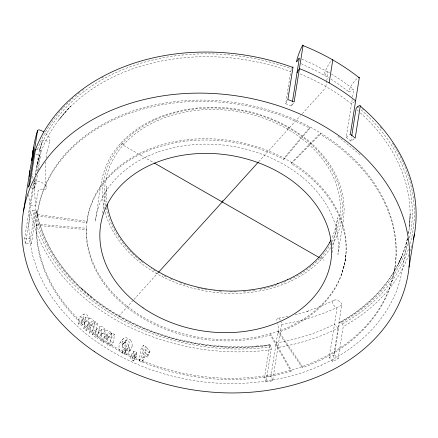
<?xml version="1.0" encoding="UTF-8"?>
<svg xmlns="http://www.w3.org/2000/svg" width="438" height="438" viewBox="0 0 438 438"><rect width="100%" height="100%" fill="white"/><g stroke="black" fill="none" stroke-linecap="round" stroke-linejoin="round"><path stroke-width="0.33" stroke-dasharray="2.19 1.64" d="M101.457 335.776C101.78 334.117 99.557 331.796 98.424 332.437L102.131 329.086C103.718 328.462 105.257 330.849 105.082 332.332M84.545 323.545C85.01 321.996 82.432 318.711 81.638 320.331A10.616 5.398 54.8 0 0 81.506 320.824L80.674 326.014L84.917 323.025L85.547 319.061M122.06 342.91L122.689 346.644L125.148 349.425L122.191 353.252L119.64 350.422L118.977 346.666A24.922 14.733 39.2 0 1 119.432 343.907L120.395 342.149L121.802 341.372A4.61 2.71 37.6 0 1 123.144 341.388M129.391 349.349L129.183 346.743L128.11 344.498A4.561 2.672 36.7 0 0 126.932 343.288L123.144 341.399M135.024 353.959L132.38 357.934L132.495 358.897A1.987 1.221 33.3 0 0 132.741 359.335L133.869 360.359L136.459 356.357L135.265 355.196L135.024 353.959L136.475 354.599L133.875 358.591L134.225 356.384L136.826 352.393L133.836 351.068L131.143 355.015L130.858 356.85M291.067 371.364A180.801 137.888 9 0 1 36.338 225.367L36.54 224.081L86.489 228.275A130.579 99.585 9 0 0 274.549 332.48A130.579 99.585 9 0 0 291.588 162.487L287.848 160.27A130.579 99.585 9 0 0 87.025 221.338L86.286 229.561A130.579 99.585 9 0 0 270.257 335.004L291.067 371.364L291.27 370.083L270.465 333.723L270.257 335.004M345.144 260.709L346.042 253.564M129.319 350.039L128.723 352.519L127.737 353.981L126.27 354.55L124.282 354.282L124.606 352.223L127.502 348.369L127.179 350.427L124.282 354.282M132.09 346.124L131.263 349.113L128.186 353.493M45.651 161.857L45.136 175.934L46.264 188.083A2.009 1.265 -8.5 0 1 44.068 189.627L40.263 189.714A2.009 1.265 -8.5 0 0 38.079 191.05L30.556 238.529A188.833 144.02 9 0 0 31.426 243.594L25.497 243.9A194.861 148.613 9 0 1 24.599 238.672L33.523 182.317M46.187 157.877L46.992 151.909L46.861 152.457L49.828 140.762M85.552 319.001L85.749 317.84A10.945 5.568 54.8 0 1 85.875 317.342C87.042 315.721 89.078 319.187 88.695 320.474A16.781 8.678 53.5 0 1 88.602 321.377L87.945 325.511L83.8 328.577L86.297 330.553L90.37 327.427L91.148 322.532A23.154 12.138 52.4 0 1 91.241 322.05C92.046 319.735 94.794 323.332 94.296 324.788A17.208 9.16 51.1 0 1 94.214 325.576L93.54 329.841L89.571 333.044L89.894 333.285M34.679 179.41L29.56 212.917L28.777 227.048L29.795 241.283L32.615 255.496L37.203 269.545L43.515 283.293L51.498 296.603L61.068 309.359L72.133 321.432L84.83 332.896C145.586 381.909 231.97 396.609 305.746 371.479L306.02 371.369M35.379 174.828L38.834 153.311L41.933 141.113A2.009 1.292 17.5 0 1 44.079 140.313L47.802 141.239A2.009 1.292 17.5 0 0 49.959 140.22A14.06 9.039 17.5 0 0 44.599 132.468M133.836 351.068C132.807 352.951 134.055 357.857 136.459 356.357M122.191 353.252L122.514 351.188L125.471 347.367L125.005 345.916M125.148 349.425L125.471 347.367M25.497 243.9L30.578 211.817A2.009 1.254 -11 0 1 32.757 210.432L34.733 210.333A2.009 1.254 -11 0 1 36.507 211.51A188.833 144.02 9 0 0 269.649 345.139A2.009 0.476 82.3 0 1 270.356 345.379L270.859 346.901A2.009 0.476 82.3 0 1 271.16 349.71L266.08 381.794A194.861 148.613 9 0 0 272.595 380.814L281.525 324.454A2.009 0.52 80.7 0 0 281.24 321.914M31.169 187.787L34.41 188.597L36.31 176.602M37.137 171.389L41.933 141.113M34.41 188.597A188.833 144.02 9 0 1 36.042 183.807L37.63 173.782M38.265 169.769L41.123 151.723A2.009 1.287 20.1 0 0 39.398 149.905L37.471 149.369A2.009 1.287 20.1 0 0 36.748 149.265M31.426 243.594L36.507 211.51M37.077 215.759L37.279 214.472A180.801 137.888 9 0 1 315.344 129.916L320.523 132.988A180.801 137.888 9 0 1 296.931 368.363A180.801 137.888 9 0 1 36.54 224.081L37.279 214.472L87.025 221.338L86.823 222.619L37.077 215.759A180.801 137.888 9 0 1 309.836 128.263L310.038 126.982L284.016 158.145L283.813 159.432A130.579 99.585 9 0 0 86.823 222.619M78.867 324.481C77.882 322.811 78.626 319.061 79.782 317.008L84.123 314.051C86.631 313.575 88.432 316.581 89.368 318.541L85.229 321.612C84.233 319.576 82.399 316.597 79.815 316.986M78.271 323.967L82.59 321.043L83.527 315.201L84.123 314.051M83.8 328.577L84.452 324.443A16.294 8.431 53.5 0 0 84.556 323.551M102.574 213.071L106.823 186.232L106.341 194.959L106.872 202.4M86.297 330.553L87.08 325.658A22.464 11.777 52.4 0 1 87.173 325.177L87.43 324.487L91.498 321.361M89.571 333.044L90.244 328.779A16.721 8.902 51.1 0 0 90.332 327.996L90.266 327.044A2.425 1.287 51.3 0 0 89.002 324.969M95.057 321.651L94.876 322.79L90.912 325.998L91.093 324.859L95.057 321.651L97.373 323.353L96.053 331.686L92.166 334.95L91.838 334.714M92.166 334.95L93.486 326.617L97.373 323.353M98.408 333.356L99.366 327.416L100.182 326.228L101.496 326.272L103.204 327.208L105.788 330.367L102.174 333.816L100.778 331.763L99.125 330.34L97.269 329.507L96.004 329.792L94.592 336.674L98.408 333.356L100.992 335.141L97.258 338.514L98.09 333.323A10.616 5.847 47.9 0 1 98.227 332.825L98.391 332.48M100.992 335.141L101.824 329.951A10.945 6.033 47.9 0 1 101.955 329.447L102.131 329.086M100.888 340.917L101.37 336.674A16.294 9.099 46.5 0 0 101.468 335.782M103.297 342.456L104.249 337.671A22.464 12.675 45.3 0 1 104.343 337.189L104.616 336.488L108.525 332.781L110.584 334.079L111.236 336.16A17.208 9.828 43.9 0 1 111.159 336.942L110.486 341.207L107.058 344.777L107.94 345.303M100.713 340.802L104.337 337.359L104.994 333.225A16.781 9.368 46.5 0 0 105.093 332.338M103.467 342.565L107.009 339.067L107.786 334.172A23.154 13.063 45.3 0 1 107.885 333.69L108.148 332.99M107.058 344.777L107.732 340.512A16.721 9.548 43.9 0 0 107.814 339.729L107.732 338.793M102.174 333.816L102.842 333.575A3.668 2.042 45.3 0 1 103.822 333.652L104.95 334.139A5.584 3.033 44.4 0 1 105.684 334.599A4.741 2.595 44.5 0 1 107.157 335.919L108.421 337.714L108.602 336.576L112.018 333.006L114.553 334.501L113.234 342.834L109.894 346.453L111.214 338.12L114.553 334.501M108.421 337.714L111.838 334.139L112.018 333.006M136.475 354.599L136.826 352.393M139.514 360.961L139.12 360.803L140.948 349.256L143.385 345.193L145.859 346.184L143.505 350.28A6.575 4.095 29.7 0 0 145.192 352.771M139.12 360.803L141.556 356.74L143.385 345.193M142.273 362.062L143.587 353.756L145.925 349.65L144.611 357.961L142.071 361.985M149.955 350.838L147.743 354.988L147.425 356.992C147.765 355.24 151.482 351.917 149.27 350.367A10.89 7.107 27.7 0 1 147.409 348.697M293.444 103.133L291.746 106.051A188.833 144.02 9 0 0 285.68 103.729L290.766 71.646A2.009 0.323 -69.8 0 1 291.697 68.974M291.746 106.051L292.321 102.399M291.385 163.768L291.588 162.487L320.523 132.988L320.32 134.274A180.801 137.888 9 0 1 302.291 367.767L278.365 332.404A130.579 99.585 9 0 0 291.385 163.768L320.32 134.274M266.08 381.794L264.568 377.222L269.649 345.139M272.595 380.814L270.881 376.275L278.404 328.79A2.009 0.52 80.7 0 0 278.037 325.998L277.144 323.638M278.365 332.404L278.568 331.123L302.494 366.48L302.291 367.767M325.839 86.56L326.693 81.183M326.797 80.51L328.073 72.445A2.009 0.58 -60.2 0 0 327.181 72.374L325.073 74.701A2.009 0.58 -60.2 0 1 324.224 74.4A14.06 4.057 -60.2 0 1 331.697 60.077M354.112 138.89L350.909 141.113A188.833 144.02 9 0 0 346.223 137.275L352.207 99.497M352.628 96.847L353.745 89.79A2.009 0.772 -51.6 0 0 352.574 89.538L349.946 91.509A2.009 0.772 -51.6 0 1 348.829 91.027A14.06 5.409 -51.6 0 1 357.156 78.413M332.157 252.578L337.682 217.697L336.083 226.271L333.389 234.609L331.654 238.316M350.909 141.113L351.544 137.105M332.792 361.503L329.217 357.561L336.734 310.082A2.009 0.892 63.1 0 0 335.749 307.481L333.46 304.963A2.009 0.892 63.1 0 1 332.524 302.171A14.06 6.263 63.1 0 1 340.529 302.346A2.009 0.892 63.1 0 1 341.717 305.149L332.792 361.503A194.861 148.613 9 0 0 338.152 358.673L343.233 326.589A2.009 0.925 61.2 0 0 342.188 324.021L340.939 322.735A2.009 0.925 61.2 0 0 339.488 322.735L334.408 354.818L338.152 358.673M394.682 269.047L394.884 267.76M407.619 238.228C404.301 255.978 403.004 274.276 396.456 291.254C390.888 304.821 382.921 317.243 373.22 328.221C354.889 348.161 331.112 362.379 305.746 371.479M408.473 233.213L408.791 231.33L408.408 233.279M407.378 238.486C405.369 247.388 402.199 256.027 398.186 264.224L401.81 256.263C389.776 284.831 366.546 307.514 339.653 322.352M345.456 258.568L343.578 267.744L344.153 265.915L341.35 274.626M122.416 345.872L122.054 348.199A18.002 10.726 38 0 0 121.999 349.71L122.514 351.188M128.597 346.836L129.106 343.961A21.785 13.091 36.5 0 0 129.188 342.866M125.728 350.701L126.237 347.832A21.15 12.713 36.5 0 0 126.319 346.743M285.68 103.729L287.87 99.568M130.748 340.375A4.38 2.568 36.7 0 0 129.818 339.434L126.111 337.589A4.424 2.595 37.5 0 0 125.049 337.539L123.456 338.377L122.531 340.151A25.694 15.193 39.2 0 0 122.021 342.888M130.902 356.871A6.92 4.227 33.9 0 0 130.978 358.782A4.714 2.995 33 0 0 133.103 361.027L135.725 357.014M130.896 356.592L133.59 352.645M130.973 349.584L129.374 350.619L127.179 350.427M125.093 351.933L127.978 348.068M123.379 343.857L126.746 339.877A1.648 0.98 37.1 0 1 128.843 341.136L129.172 342.861M123.023 344.224L125.996 340.408M123.193 338.716L120.121 342.489M283.813 159.432L309.836 128.263M156.47 273.526L157.226 272.688M287.344 129.051L288.445 127.841M118.873 316.083L133.541 299.888M134.001 299.384L157.839 273.066M258.699 161.731L300.419 115.681M302.253 113.656L325.637 87.846M96.179 329.661L99.979 326.332M133.869 360.359L133.119 361.005M354.599 101.594L351.506 103.91A188.833 144.02 9 0 0 299.532 73.699M346.223 137.275L350.34 134.187M81.802 319.975L86.045 316.986M126.347 340.036L126.746 339.877M105.788 330.367L106.609 330.093A3.531 1.966 45.2 0 1 107.584 330.23L108.476 330.635A5.245 2.852 44.4 0 1 109.199 331.084A4.495 2.464 44.5 0 1 110.628 332.382M89.368 318.541L90.118 318.322A3.531 1.823 52.3 0 1 91.011 318.53L91.827 319.001A5.245 2.644 51.5 0 1 92.484 319.51A4.495 2.283 51.6 0 1 93.781 320.923L94.876 322.79M85.229 321.612L85.843 321.415A3.668 1.894 52.4 0 1 86.74 321.563L87.77 322.138A5.584 2.814 51.4 0 1 88.438 322.658A4.741 2.404 51.6 0 1 89.774 324.098L90.912 325.998M164.529 115.106C142.098 123.04 121.249 137.636 109.544 158.753L109.325 159.191C98.939 178.211 99.568 200.653 95.161 221.354L96.842 212.337L99.678 203.566L103.636 195.124L103.417 195.562C113.283 177.784 129.736 164.469 148.028 156.043L147.721 156.169L158.266 151.915L157.992 152.024C206.249 135.588 262.751 145.202 302.488 177.259L302.247 177.061C320.359 192.058 334.566 212.873 337.884 236.504L337.813 236.016L338.475 245.264L337.961 254.445L343.655 218.507L344.164 209.331L343.43 199.597C340.123 176.027 325.943 155.26 307.881 140.297L307.646 140.1C268.286 108.35 212.321 98.824 164.529 115.106L164.255 115.216M333.712 300.473L320.649 306.43L306.819 311.462L308.314 311.051L293.663 315.146M154.045 119.333L154.357 119.207M321.448 365.144L321.76 365.024M278.497 318.207L288.39 316.214M270.356 345.379L257.314 346.776M269.939 344.679C203.029 353.367 131.477 334.139 81.337 288.138L91.389 296.898L91.148 296.685M24.599 238.672L30.556 238.529M36.338 225.367L86.286 229.561M35.806 154.264L39.694 155.227A188.833 144.02 9 0 0 35.423 174.871M33.469 183.095L36.042 183.807M144.611 357.961L141.556 356.74M141.677 361.832L141.085 361.596M301.755 59.108L313.745 64.452L329.704 72.938M301.191 63.734L317.572 71.476L328.834 77.871M133.645 356.132L133.262 355.963M122.333 143.297L124.003 144.25M320.912 257.111L322.582 258.07M120.461 143.62L153.7 162.673M319.893 257.927L324.049 260.309M110.885 337.928L110.557 337.736M113.234 342.834L110.486 341.207M109.905 337.353L109.577 337.156M108.925 336.767L108.602 336.576M331.391 73.962L341.251 80.22L353.488 89.188M107.009 339.067L104.337 337.359M147.743 354.988L147.037 354.506A11.268 7.358 27.7 0 1 145.104 352.814M102.087 341.689L101.742 341.47M330.92 79.13L337.178 83.198L348.966 91.843M96.086 337.709L95.588 337.364M95.254 337.134L94.926 336.904M106.171 336.745L106.324 336.855A2.425 1.38 44.1 0 1 107.759 338.804M93.184 326.398L92.582 325.96M96.053 331.686L93.54 329.841M91.985 325.522L91.542 325.193M90.37 327.427L87.945 325.511M337.791 136.311L360.835 155.348M84.917 323.025L82.59 321.043M88.996 324.98L88.854 324.859A1.818 0.931 51.4 0 0 87.332 324.361M361.087 109.774L366.661 114.931A190.853 145.558 9 0 1 409.289 238.94M81.599 288.368C59.661 267.591 42.387 240.966 36.442 211.045M110.633 332.376L111.838 334.139M130.754 340.37L131.898 342.56L132.172 345.182A24.539 14.854 35.2 0 1 132.068 346.113M126.303 346.732L125.991 345.078A1.736 1.029 37.1 0 0 123.784 343.693M407.373 238.705A188.833 144.02 9 0 1 339.488 322.735M41.123 151.723A188.833 144.02 9 0 1 290.761 71.646M356.992 109.883A188.833 144.02 9 0 1 358.476 111.175M360.43 112.911A188.833 144.02 9 0 1 408.402 233.646M334.408 354.818A188.833 144.02 9 0 1 329.217 357.561M270.881 376.275A188.833 144.02 9 0 1 264.568 377.222M28.782 194.571A194.861 148.613 9 0 0 29.883 205.307L35.839 205.165A188.833 144.02 9 0 1 34.947 179.547M411.797 245.696A194.861 148.613 9 0 1 410.22 250.804M408.873 254.598A194.861 148.613 9 0 1 343.233 326.589M271.16 349.71A194.861 148.613 9 0 1 30.578 211.817M147.332 357.118A12.007 8.048 27.6 0 1 143.434 353.811M149.544 352.962A11.563 7.736 27.6 0 1 145.783 349.705M147.486 348.659A6.543 4.073 29.7 0 1 145.881 346.184M128.465 346.776A5.798 3.482 37.1 0 1 127.6 348.462M104.507 336.368A1.818 1.002 44.3 0 1 106.16 336.773M122.487 345.905A10.129 6.033 37.6 0 1 123.27 343.775M125.591 350.646A5.661 3.4 37.1 0 1 124.71 352.322M129.374 349.343A24.67 14.947 35.1 0 1 129.309 350.033M125.651 341.202A6.866 4.09 37.6 0 1 126.314 340.008M125.629 341.191A21.582 12.855 38 0 0 125.405 342.067L125.033 344.509A17.613 10.49 38 0 0 124.983 345.905M270.848 346.869A192.78 147.026 9 0 1 32.79 210.432M392.355 143.045A192.857 147.086 9 0 1 410.176 243.49M408.342 249.425A192.857 147.086 9 0 1 342.171 324M362.292 108.547A192.857 147.086 9 0 1 363.649 109.763M380.244 126.834A192.857 147.086 9 0 1 381.744 128.624M37.504 149.38A192.78 147.026 9 0 1 64.819 106.149M66.445 104.479A192.78 147.026 9 0 1 73.277 98.002M75.068 96.442A192.78 147.026 9 0 1 79.683 92.626M82.541 90.414A192.78 147.026 9 0 1 83.51 89.686M101.72 77.926A192.78 147.026 9 0 1 103.231 77.088M408.035 243.725A190.853 145.558 9 0 1 340.934 322.729M257.292 346.765A190.853 145.558 9 0 1 34.717 210.306M39.376 149.911A190.853 145.558 9 0 1 291.675 68.947M104.277 208.625A120.532 91.925 9 0 1 236.98 109.911A120.532 91.925 9 0 1 332.283 244.951M330.608 247.656A120.532 91.925 9 0 1 208.253 291.505A120.532 91.925 9 0 1 105.153 212.206M105.706 205.789A118.523 90.392 9 0 1 188.373 111.471A118.523 90.392 9 0 1 328.839 168.444A118.523 90.392 9 0 1 288.899 280.085M285.817 281.448A118.523 90.392 9 0 1 281.393 283.227M277.008 284.799A118.523 90.392 9 0 1 259.915 289.283M254.752 290.175A118.523 90.392 9 0 1 248.839 290.963M245.526 291.292A118.523 90.392 9 0 1 242.866 291.505M236.153 291.823A118.523 90.392 9 0 1 228.762 291.823M221.354 291.467A118.523 90.392 9 0 1 218.688 291.248M215.354 290.914A118.523 90.392 9 0 1 214.023 290.761M206.78 289.71A118.523 90.392 9 0 1 195.704 287.427M185.269 284.476A118.523 90.392 9 0 1 184.009 284.065M181.507 283.211A118.523 90.392 9 0 1 179.64 282.543M172.183 279.586A118.523 90.392 9 0 1 170.333 278.782M166.095 276.811A118.523 90.392 9 0 1 162.06 274.774M155.227 270.936A118.523 90.392 9 0 1 151.214 268.434M142.87 262.526A118.523 90.392 9 0 1 141.266 261.267M139.722 260.024A118.523 90.392 9 0 1 106.204 208.302M341.717 305.149A194.861 148.613 9 0 1 281.525 324.454M32.998 178.293A194.861 148.613 9 0 1 32.554 173.596M280.43 320.222A14.06 3.624 80.7 0 0 276.613 320.107A2.009 0.52 80.7 0 0 276.635 321.908M33.918 181.644A2.009 1.265 -8.5 0 1 36.042 180.993A14.06 8.842 -8.5 0 1 46.264 188.083M410.121 214.133L409.464 227.629L410.121 214.133M37.476 163.33L36.902 165.531L39.694 155.227L37.476 163.33M64.994 112.5L58.922 119.771L70.523 106.111L64.994 112.5M338.076 328.139L334.501 324.197A188.833 144.02 9 0 1 276.164 342.91L277.878 347.449A194.861 148.613 9 0 0 338.076 328.139"/><path stroke-width="0.66" d="M32.012 159.366L32.182 158.063M32.357 156.76L33.567 147.633M31.941 159.941L33.398 149.123L31.58 160.62M23.526 211.094L29.926 170.623M43.723 131.893A14.06 9.039 17.5 0 0 39.973 130.086A2.009 1.292 17.5 0 0 37.504 130.787L28.579 187.146A194.861 148.613 9 0 1 30.26 182.203L35.341 150.119A2.009 1.287 20.1 0 1 36.212 149.32M222.252 201.967L222.455 200.681M292.617 67.255A2.009 0.323 -69.8 0 1 292.951 67.485L287.87 99.568A194.861 148.613 9 0 1 294.128 101.966L303.052 45.607A194.861 148.613 9 0 1 359.269 77.827L350.34 134.187A194.861 148.613 9 0 1 355.18 138.151L360.26 106.067A2.009 0.81 -49.8 0 0 359.04 105.772L357.616 106.763A2.009 0.81 -49.8 0 0 355.99 109.029L351.758 135.769M292.403 101.879L299.264 58.566A2.009 0.367 -68.3 0 0 298.678 58.643L297.156 61.254A2.009 0.367 -68.3 0 1 296.608 61.101A14.06 2.584 -68.3 0 1 302.324 45.93A2.009 0.367 -68.3 0 1 303.052 45.607M329.141 82.919L332.781 59.929A2.009 0.58 -60.2 0 0 332.185 59.568M409.037 267.125L414.457 234.018M330.783 240.166L329.628 242.636L329.847 242.198C320.463 259.104 304.821 271.763 287.427 279.772L287.733 279.652L277.692 283.698L277.966 283.589C232.069 299.225 178.332 290.076 140.538 259.592L140.779 259.789C123.932 245.778 110.475 226.517 107.146 204.519M297.03 72.686L299.411 68.596A194.861 148.613 9 0 1 355.629 100.817M158.299 272.562L258.245 162.241M154.291 163.013L319.297 257.588M357.616 106.763L358.202 107.255M360.26 106.067A194.861 148.613 9 0 1 413.428 239.23M35.341 150.119A194.861 148.613 9 0 1 292.951 67.485M29.171 176.563A194.861 148.613 9 0 1 33.863 153.776M358.525 77.312A2.009 0.772 -51.6 0 1 359.269 77.827M33.031 151.586A194.861 148.613 9 0 1 37.504 130.787M143.051 307.854A116.513 88.865 9 0 0 330.29 264.24A116.513 88.865 9 0 0 173.908 157.001A116.513 88.865 9 0 0 143.051 307.854M94.165 351.44A194.861 148.613 9 0 0 407.307 278.502A194.861 148.613 9 0 0 145.777 99.152A194.861 148.613 9 0 0 94.165 351.44"/></g></svg>
